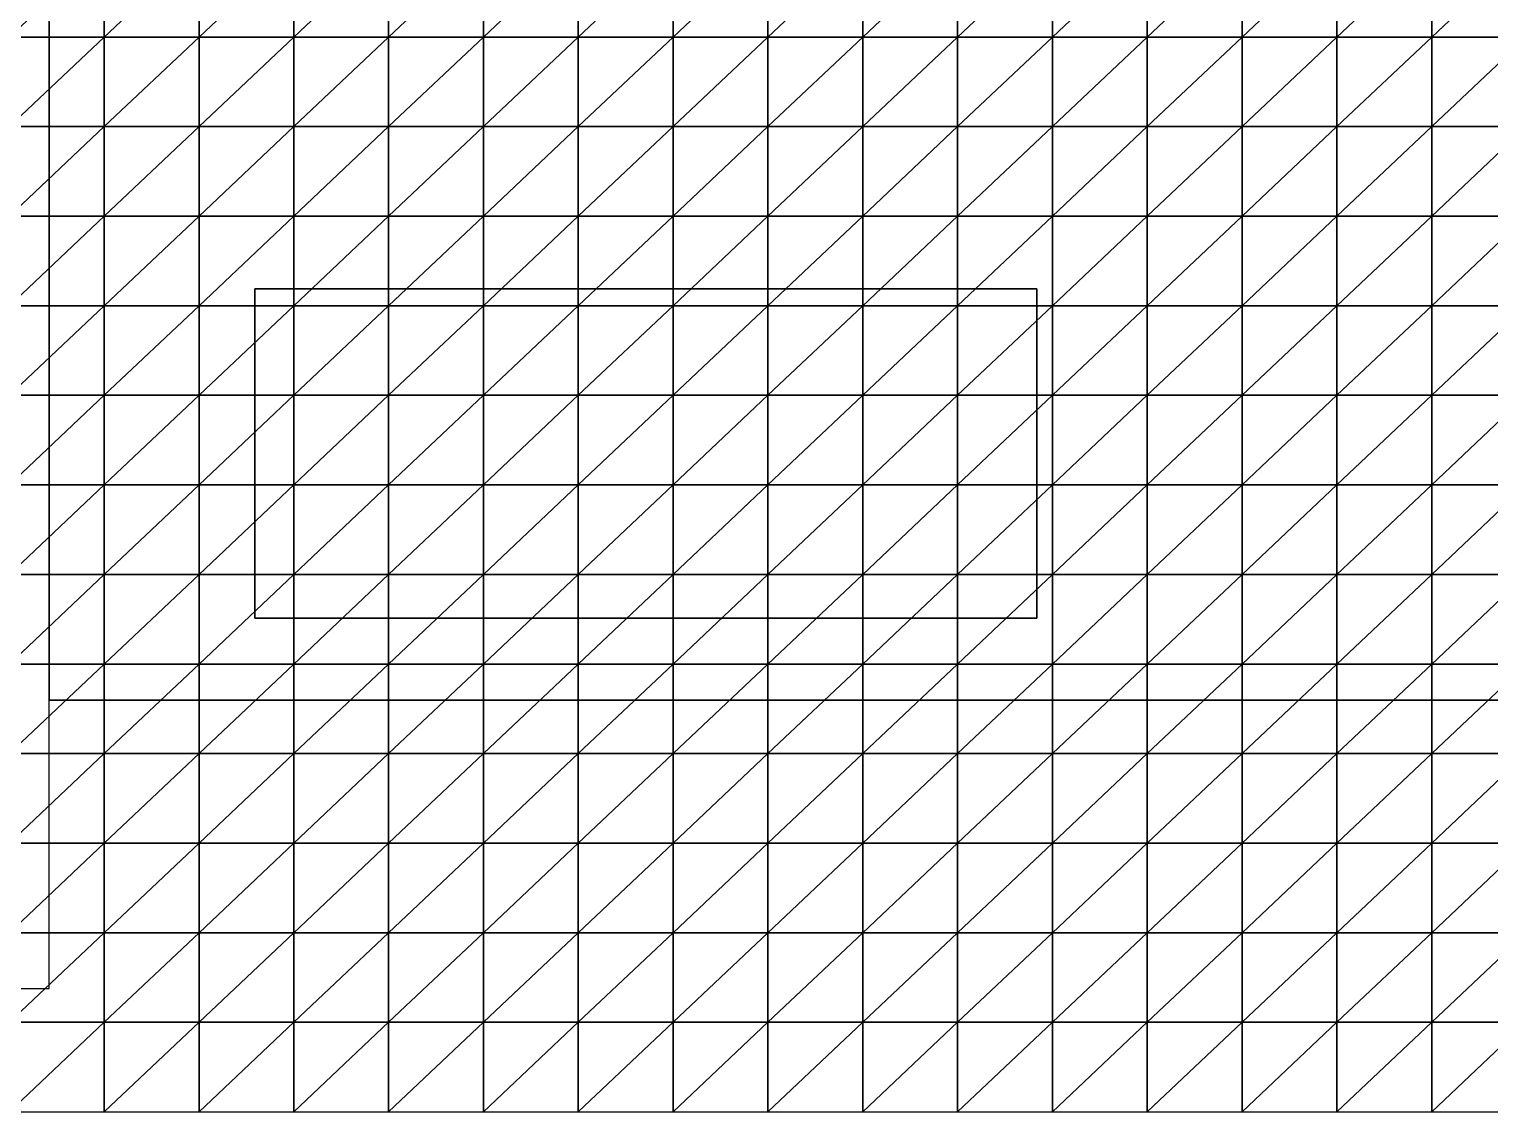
# Model space of a CAD drawing. Header units: metres. Extents: x -3 to 10.7, y -3.7 to 3.7.
# Drawn here: x -0.048 to 3.5, y -3.7 to -1.069 of the extents above; entities that cross this region are included whole.
import ezdxf

# ---------------------------------------------------------------- set-up
doc = ezdxf.new("R2010")
doc.units = ezdxf.units.M
for name, color, linetype in [('ACO_3D', 1, 'CONTINUOUS'), ('DECK', 32, 'CONTINUOUS'), ('MEMBRANA_3D', 3, 'CONTINUOUS'), ('MOBILIARIO', 9, 'CONTINUOUS'), ('VIDRO_3D', 4, 'CONTINUOUS')]:
    doc.layers.add(name, color=color, linetype=linetype)

msp = doc.modelspace()

# ---------------------------------------------------------------- linework, layer by layer
at = {"layer": 'ACO_3D'}
for points in [[(0, -2.7, 2.9), (9.5, -2.7, 2.9), (9.5, 2.7, 2.9), (0, 2.7, 2.9), (0, -2.7, 2.9)], [(0, -2.7, 0), (0, -2.7, 2.9)], [(3.2, -2.7, 0), (3.2, -2.7, 2.9)]]:
    msp.add_polyline3d(points, dxfattribs=at)
at = {"layer": 'DECK'}
msp.add_polyline3d([(-3, -3.4, 0), (0, -3.4, 0), (0, 3.4, 0), (-3, 3.4, 0), (-3, -3.4, 0)], dxfattribs=at)
at = {"layer": 'MEMBRANA_3D'}
for points in [[(-0.0964, -1.0882, 2.8684), (0.1339, -1.0882, 2.9149), (0.1339, -0.8706, 2.9151)], [(-0.0964, -1.0882, 2.8684), (0.1339, -0.8706, 2.9151), (-0.0964, -0.8706, 2.8678)], [(0.1339, -1.0882, 2.9149), (0.3643, -1.0882, 3.0069), (0.3643, -0.8706, 3.0084)], [(0.1339, -1.0882, 2.9149), (0.3643, -0.8706, 3.0084), (0.1339, -0.8706, 2.9151)], [(0.3643, -1.0882, 3.0069), (0.5946, -1.0882, 3.1758), (0.5946, -0.8706, 3.1793)], [(0.3643, -1.0882, 3.0069), (0.5946, -0.8706, 3.1793), (0.3643, -0.8706, 3.0084)], [(0.5946, -1.0882, 3.1758), (0.825, -1.0882, 3.1831), (0.825, -0.8706, 3.263)], [(0.5946, -1.0882, 3.1758), (0.825, -0.8706, 3.263), (0.5946, -0.8706, 3.1793)], [(0.825, -1.0882, 3.1831), (1.0554, -1.0882, 3.189), (1.0554, -0.8706, 3.2678)], [(0.825, -1.0882, 3.1831), (1.0554, -0.8706, 3.2678), (0.825, -0.8706, 3.263)], [(1.0554, -1.0882, 3.189), (1.2857, -1.0882, 3.2013), (1.2857, -0.8706, 3.2769)], [(1.0554, -1.0882, 3.189), (1.2857, -0.8706, 3.2769), (1.0554, -0.8706, 3.2678)], [(1.2857, -1.0882, 3.2013), (1.5161, -1.0882, 3.2241), (1.5161, -0.8706, 3.2936)], [(1.2857, -1.0882, 3.2013), (1.5161, -0.8706, 3.2936), (1.2857, -0.8706, 3.2769)], [(1.5161, -1.0882, 3.2241), (1.7464, -1.0882, 3.2608), (1.7464, -0.8706, 3.3215)], [(1.5161, -1.0882, 3.2241), (1.7464, -0.8706, 3.3215), (1.5161, -0.8706, 3.2936)], [(1.7464, -1.0882, 3.2608), (1.9768, -1.0882, 3.3127), (1.9768, -0.8706, 3.3635)], [(1.7464, -1.0882, 3.2608), (1.9768, -0.8706, 3.3635), (1.7464, -0.8706, 3.3215)], [(1.9768, -1.0882, 3.3127), (2.2071, -1.0882, 3.3798), (2.2071, -0.8706, 3.421)], [(1.9768, -1.0882, 3.3127), (2.2071, -0.8706, 3.421), (1.9768, -0.8706, 3.3635)], [(2.2071, -1.0882, 3.3798), (2.4375, -1.0882, 3.4607), (2.4375, -0.8706, 3.4938)], [(2.2071, -1.0882, 3.3798), (2.4375, -0.8706, 3.4938), (2.2071, -0.8706, 3.421)], [(2.4375, -1.0882, 3.4607), (2.6679, -1.0882, 3.554), (2.6679, -0.8706, 3.5808)], [(2.4375, -1.0882, 3.4607), (2.6679, -0.8706, 3.5808), (2.4375, -0.8706, 3.4938)], [(2.6679, -1.0882, 3.554), (2.8982, -1.0882, 3.6587), (2.8982, -0.8706, 3.6809)], [(2.6679, -1.0882, 3.554), (2.8982, -0.8706, 3.6809), (2.6679, -0.8706, 3.5808)], [(2.8982, -1.0882, 3.6587), (3.1286, -1.0882, 3.7737), (3.1286, -0.8706, 3.7928)], [(2.8982, -1.0882, 3.6587), (3.1286, -0.8706, 3.7928), (2.8982, -0.8706, 3.6809)], [(3.1286, -1.0882, 3.7737), (3.3589, -1.0882, 3.8558), (3.3589, -0.8706, 3.9154)], [(3.1286, -1.0882, 3.7737), (3.3589, -0.8706, 3.9154), (3.1286, -0.8706, 3.7928)], [(3.3589, -1.0882, 3.8558), (3.5893, -1.0882, 3.8673), (3.5893, -0.8706, 4.0479)], [(3.3589, -1.0882, 3.8558), (3.5893, -0.8706, 4.0479), (3.3589, -0.8706, 3.9154)], [(-0.0964, -1.3059, 2.8692), (0.1339, -1.3059, 2.9147), (0.1339, -1.0882, 2.9149)], [(-0.0964, -1.3059, 2.8692), (0.1339, -1.0882, 2.9149), (-0.0964, -1.0882, 2.8684)], [(0.1339, -1.3059, 2.9147), (0.3643, -1.3059, 3.0055), (0.3643, -1.0882, 3.0069)], [(0.1339, -1.3059, 2.9147), (0.3643, -1.0882, 3.0069), (0.1339, -1.0882, 2.9149)], [(0.3643, -1.3059, 3.0055), (0.5946, -1.3059, 3.1103), (0.5946, -1.0882, 3.1758)], [(0.3643, -1.3059, 3.0055), (0.5946, -1.0882, 3.1758), (0.3643, -1.0882, 3.0069)], [(0.5946, -1.3059, 3.1103), (0.825, -1.3059, 3.1136), (0.825, -1.0882, 3.1831)], [(0.5946, -1.3059, 3.1103), (0.825, -1.0882, 3.1831), (0.5946, -1.0882, 3.1758)], [(0.825, -1.3059, 3.1136), (1.0554, -1.3059, 3.1218), (1.0554, -1.0882, 3.189)], [(0.825, -1.3059, 3.1136), (1.0554, -1.0882, 3.189), (0.825, -1.0882, 3.1831)], [(1.0554, -1.3059, 3.1218), (1.2857, -1.3059, 3.1395), (1.2857, -1.0882, 3.2013)], [(1.0554, -1.3059, 3.1218), (1.2857, -1.0882, 3.2013), (1.0554, -1.0882, 3.189)], [(1.2857, -1.3059, 3.1395), (1.5161, -1.3059, 3.1706), (1.5161, -1.0882, 3.2241)], [(1.2857, -1.3059, 3.1395), (1.5161, -1.0882, 3.2241), (1.2857, -1.0882, 3.2013)], [(1.5161, -1.3059, 3.1706), (1.7464, -1.3059, 3.217), (1.7464, -1.0882, 3.2608)], [(1.5161, -1.3059, 3.1706), (1.7464, -1.0882, 3.2608), (1.5161, -1.0882, 3.2241)], [(1.7464, -1.3059, 3.217), (1.9768, -1.3059, 3.2783), (1.9768, -1.0882, 3.3127)], [(1.7464, -1.3059, 3.217), (1.9768, -1.0882, 3.3127), (1.7464, -1.0882, 3.2608)], [(1.9768, -1.3059, 3.2783), (2.2071, -1.3059, 3.3529), (2.2071, -1.0882, 3.3798)], [(1.9768, -1.3059, 3.2783), (2.2071, -1.0882, 3.3798), (1.9768, -1.0882, 3.3127)], [(2.2071, -1.3059, 3.3529), (2.4375, -1.3059, 3.4394), (2.4375, -1.0882, 3.4607)], [(2.2071, -1.3059, 3.3529), (2.4375, -1.0882, 3.4607), (2.2071, -1.0882, 3.3798)], [(2.4375, -1.3059, 3.4394), (2.6679, -1.3059, 3.5366), (2.6679, -1.0882, 3.554)], [(2.4375, -1.3059, 3.4394), (2.6679, -1.0882, 3.554), (2.4375, -1.0882, 3.4607)], [(2.6679, -1.3059, 3.5366), (2.8982, -1.3059, 3.6146), (2.8982, -1.0882, 3.6587)], [(2.6679, -1.3059, 3.5366), (2.8982, -1.0882, 3.6587), (2.6679, -1.0882, 3.554)], [(2.8982, -1.3059, 3.6146), (3.1286, -1.3059, 3.6219), (3.1286, -1.0882, 3.7737)], [(2.8982, -1.3059, 3.6146), (3.1286, -1.0882, 3.7737), (2.8982, -1.0882, 3.6587)], [(3.1286, -1.3059, 3.6219), (3.3589, -1.3059, 3.6301), (3.3589, -1.0882, 3.8558)], [(3.1286, -1.3059, 3.6219), (3.3589, -1.0882, 3.8558), (3.1286, -1.0882, 3.7737)], [(3.3589, -1.3059, 3.6301), (3.5893, -1.3059, 3.6394), (3.5893, -1.0882, 3.8673)], [(3.3589, -1.3059, 3.6301), (3.5893, -1.0882, 3.8673), (3.3589, -1.0882, 3.8558)], [(-0.0964, -1.5235, 2.87), (0.1339, -1.5235, 2.9145), (0.1339, -1.3059, 2.9147)], [(-0.0964, -1.5235, 2.87), (0.1339, -1.3059, 2.9147), (-0.0964, -1.3059, 2.8692)], [(0.1339, -1.5235, 2.9145), (0.3643, -1.5235, 3.0044), (0.3643, -1.3059, 3.0055)], [(0.1339, -1.5235, 2.9145), (0.3643, -1.3059, 3.0055), (0.1339, -1.3059, 2.9147)], [(0.3643, -1.5235, 3.0044), (0.5946, -1.5235, 3.0505), (0.5946, -1.3059, 3.1103)], [(0.3643, -1.5235, 3.0044), (0.5946, -1.3059, 3.1103), (0.3643, -1.3059, 3.0055)], [(0.5946, -1.5235, 3.0505), (0.825, -1.5235, 3.0552), (0.825, -1.3059, 3.1136)], [(0.5946, -1.5235, 3.0505), (0.825, -1.3059, 3.1136), (0.5946, -1.3059, 3.1103)], [(0.825, -1.5235, 3.0552), (1.0554, -1.5235, 3.0678), (1.0554, -1.3059, 3.1218)], [(0.825, -1.5235, 3.0552), (1.0554, -1.3059, 3.1218), (0.825, -1.3059, 3.1136)], [(1.0554, -1.5235, 3.0678), (1.2857, -1.5235, 3.0934), (1.2857, -1.3059, 3.1395)], [(1.0554, -1.5235, 3.0678), (1.2857, -1.3059, 3.1395), (1.0554, -1.3059, 3.1218)], [(1.2857, -1.5235, 3.0934), (1.5161, -1.5235, 3.1342), (1.5161, -1.3059, 3.1706)], [(1.2857, -1.5235, 3.0934), (1.5161, -1.3059, 3.1706), (1.2857, -1.3059, 3.1395)], [(1.5161, -1.5235, 3.1342), (1.7464, -1.5235, 3.1895), (1.7464, -1.3059, 3.217)], [(1.5161, -1.5235, 3.1342), (1.7464, -1.3059, 3.217), (1.5161, -1.3059, 3.1706)], [(1.7464, -1.5235, 3.1895), (1.9768, -1.5235, 3.2576), (1.9768, -1.3059, 3.2783)], [(1.7464, -1.5235, 3.1895), (1.9768, -1.3059, 3.2783), (1.7464, -1.3059, 3.217)], [(1.9768, -1.5235, 3.2576), (2.2071, -1.5235, 3.3369), (2.2071, -1.3059, 3.3529)], [(1.9768, -1.5235, 3.2576), (2.2071, -1.3059, 3.3529), (1.9768, -1.3059, 3.2783)], [(2.2071, -1.5235, 3.3369), (2.4375, -1.5235, 3.4085), (2.4375, -1.3059, 3.4394)], [(2.2071, -1.5235, 3.3369), (2.4375, -1.3059, 3.4394), (2.2071, -1.3059, 3.3529)], [(2.4375, -1.5235, 3.4085), (2.6679, -1.5235, 3.4131), (2.6679, -1.3059, 3.5366)], [(2.4375, -1.5235, 3.4085), (2.6679, -1.3059, 3.5366), (2.4375, -1.3059, 3.4394)], [(2.6679, -1.5235, 3.4131), (2.8982, -1.5235, 3.4181), (2.8982, -1.3059, 3.6146)], [(2.6679, -1.5235, 3.4131), (2.8982, -1.3059, 3.6146), (2.6679, -1.3059, 3.5366)], [(2.8982, -1.5235, 3.4181), (3.1286, -1.5235, 3.4237), (3.1286, -1.3059, 3.6219)], [(2.8982, -1.5235, 3.4181), (3.1286, -1.3059, 3.6219), (2.8982, -1.3059, 3.6146)], [(3.1286, -1.5235, 3.4237), (3.3589, -1.5235, 3.4299), (3.3589, -1.3059, 3.6301)], [(3.1286, -1.5235, 3.4237), (3.3589, -1.3059, 3.6301), (3.1286, -1.3059, 3.6219)], [(3.3589, -1.5235, 3.4299), (3.5893, -1.5235, 3.4368), (3.5893, -1.3059, 3.6394)], [(3.3589, -1.5235, 3.4299), (3.5893, -1.3059, 3.6394), (3.3589, -1.3059, 3.6301)], [(-0.0964, -1.7412, 2.871), (0.1339, -1.7412, 2.9143), (0.1339, -1.5235, 2.9145)], [(-0.0964, -1.7412, 2.871), (0.1339, -1.5235, 2.9145), (-0.0964, -1.5235, 2.87)], [(0.1339, -1.7412, 2.9143), (0.3643, -1.7412, 2.9992), (0.3643, -1.5235, 3.0044)], [(0.1339, -1.7412, 2.9143), (0.3643, -1.5235, 3.0044), (0.1339, -1.5235, 2.9145)], [(0.3643, -1.7412, 2.9992), (0.5946, -1.7412, 3.0013), (0.5946, -1.5235, 3.0505)], [(0.3643, -1.7412, 2.9992), (0.5946, -1.5235, 3.0505), (0.3643, -1.5235, 3.0044)], [(0.5946, -1.7412, 3.0013), (0.825, -1.7412, 3.0092), (0.825, -1.5235, 3.0552)], [(0.5946, -1.7412, 3.0013), (0.825, -1.5235, 3.0552), (0.5946, -1.5235, 3.0505)], [(0.825, -1.7412, 3.0092), (1.0554, -1.7412, 3.0291), (1.0554, -1.5235, 3.0678)], [(0.825, -1.7412, 3.0092), (1.0554, -1.5235, 3.0678), (0.825, -1.5235, 3.0552)], [(1.0554, -1.7412, 3.0291), (1.2857, -1.7412, 3.0643), (1.2857, -1.5235, 3.0934)], [(1.0554, -1.7412, 3.0291), (1.2857, -1.5235, 3.0934), (1.0554, -1.5235, 3.0678)], [(1.2857, -1.7412, 3.0643), (1.5161, -1.7412, 3.1135), (1.5161, -1.5235, 3.1342)], [(1.2857, -1.7412, 3.0643), (1.5161, -1.5235, 3.1342), (1.2857, -1.5235, 3.0934)], [(1.5161, -1.7412, 3.1135), (1.7464, -1.7412, 3.1747), (1.7464, -1.5235, 3.1895)], [(1.5161, -1.7412, 3.1135), (1.7464, -1.5235, 3.1895), (1.5161, -1.5235, 3.1342)], [(1.7464, -1.7412, 3.1747), (1.9768, -1.7412, 3.2376), (1.9768, -1.5235, 3.2576)], [(1.7464, -1.7412, 3.1747), (1.9768, -1.5235, 3.2576), (1.7464, -1.5235, 3.1895)], [(1.9768, -1.7412, 3.2376), (2.2071, -1.7412, 3.2403), (2.2071, -1.5235, 3.3369)], [(1.9768, -1.7412, 3.2376), (2.2071, -1.5235, 3.3369), (1.9768, -1.5235, 3.2576)], [(2.2071, -1.7412, 3.2403), (2.4375, -1.7412, 3.2432), (2.4375, -1.5235, 3.4085)], [(2.2071, -1.7412, 3.2403), (2.4375, -1.5235, 3.4085), (2.2071, -1.5235, 3.3369)], [(2.4375, -1.7412, 3.2432), (2.6679, -1.7412, 3.2464), (2.6679, -1.5235, 3.4131)], [(2.4375, -1.7412, 3.2432), (2.6679, -1.5235, 3.4131), (2.4375, -1.5235, 3.4085)], [(2.6679, -1.7412, 3.2464), (2.8982, -1.7412, 3.25), (2.8982, -1.5235, 3.4181)], [(2.6679, -1.7412, 3.2464), (2.8982, -1.5235, 3.4181), (2.6679, -1.5235, 3.4131)], [(2.8982, -1.7412, 3.25), (3.1286, -1.7412, 3.2539), (3.1286, -1.5235, 3.4237)], [(2.8982, -1.7412, 3.25), (3.1286, -1.5235, 3.4237), (2.8982, -1.5235, 3.4181)], [(3.1286, -1.7412, 3.2539), (3.3589, -1.7412, 3.2582), (3.3589, -1.5235, 3.4299)], [(3.1286, -1.7412, 3.2539), (3.3589, -1.5235, 3.4299), (3.1286, -1.5235, 3.4237)], [(3.3589, -1.7412, 3.2582), (3.5893, -1.7412, 3.2629), (3.5893, -1.5235, 3.4368)], [(3.3589, -1.7412, 3.2582), (3.5893, -1.5235, 3.4368), (3.3589, -1.5235, 3.4299)], [(-0.0964, -1.9588, 2.8722), (0.1339, -1.9588, 2.9142), (0.1339, -1.7412, 2.9143)], [(-0.0964, -1.9588, 2.8722), (0.1339, -1.7412, 2.9143), (-0.0964, -1.7412, 2.871)], [(0.1339, -1.9588, 2.9142), (0.3643, -1.9588, 2.9596), (0.3643, -1.7412, 2.9992)], [(0.1339, -1.9588, 2.9142), (0.3643, -1.7412, 2.9992), (0.1339, -1.7412, 2.9143)], [(0.3643, -1.9588, 2.9596), (0.5946, -1.9588, 2.9635), (0.5946, -1.7412, 3.0013)], [(0.3643, -1.9588, 2.9596), (0.5946, -1.7412, 3.0013), (0.3643, -1.7412, 2.9992)], [(0.5946, -1.9588, 2.9635), (0.825, -1.9588, 2.9779), (0.825, -1.7412, 3.0092)], [(0.5946, -1.9588, 2.9635), (0.825, -1.7412, 3.0092), (0.5946, -1.7412, 3.0013)], [(0.825, -1.9588, 2.9779), (1.0554, -1.9588, 3.0073), (1.0554, -1.7412, 3.0291)], [(0.825, -1.9588, 2.9779), (1.0554, -1.7412, 3.0291), (0.825, -1.7412, 3.0092)], [(1.0554, -1.9588, 3.0073), (1.2857, -1.9588, 3.0501), (1.2857, -1.7412, 3.0643)], [(1.0554, -1.9588, 3.0073), (1.2857, -1.7412, 3.0643), (1.0554, -1.7412, 3.0291)], [(1.2857, -1.9588, 3.0501), (1.5161, -1.9588, 3.1016), (1.5161, -1.7412, 3.1135)], [(1.2857, -1.9588, 3.0501), (1.5161, -1.7412, 3.1135), (1.2857, -1.7412, 3.0643)], [(1.5161, -1.9588, 3.1016), (1.7464, -1.9588, 3.1031), (1.7464, -1.7412, 3.1747)], [(1.5161, -1.9588, 3.1016), (1.7464, -1.7412, 3.1747), (1.5161, -1.7412, 3.1135)], [(1.7464, -1.9588, 3.1031), (1.9768, -1.9588, 3.1046), (1.9768, -1.7412, 3.2376)], [(1.7464, -1.9588, 3.1031), (1.9768, -1.7412, 3.2376), (1.7464, -1.7412, 3.1747)], [(1.9768, -1.9588, 3.1046), (2.2071, -1.9588, 3.1063), (2.2071, -1.7412, 3.2403)], [(1.9768, -1.9588, 3.1046), (2.2071, -1.7412, 3.2403), (1.9768, -1.7412, 3.2376)], [(2.2071, -1.9588, 3.1063), (2.4375, -1.9588, 3.1082), (2.4375, -1.7412, 3.2432)], [(2.2071, -1.9588, 3.1063), (2.4375, -1.7412, 3.2432), (2.2071, -1.7412, 3.2403)], [(2.4375, -1.9588, 3.1082), (2.6679, -1.9588, 3.1102), (2.6679, -1.7412, 3.2464)], [(2.4375, -1.9588, 3.1082), (2.6679, -1.7412, 3.2464), (2.4375, -1.7412, 3.2432)], [(2.6679, -1.9588, 3.1102), (2.8982, -1.9588, 3.1124), (2.8982, -1.7412, 3.25)], [(2.6679, -1.9588, 3.1102), (2.8982, -1.7412, 3.25), (2.6679, -1.7412, 3.2464)], [(2.8982, -1.9588, 3.1124), (3.1286, -1.9588, 3.1148), (3.1286, -1.7412, 3.2539)], [(2.8982, -1.9588, 3.1124), (3.1286, -1.7412, 3.2539), (2.8982, -1.7412, 3.25)], [(3.1286, -1.9588, 3.1148), (3.3589, -1.9588, 3.1174), (3.3589, -1.7412, 3.2582)], [(3.1286, -1.9588, 3.1148), (3.3589, -1.7412, 3.2582), (3.1286, -1.7412, 3.2539)], [(3.3589, -1.9588, 3.1174), (3.5893, -1.9588, 3.1203), (3.5893, -1.7412, 3.2629)], [(3.3589, -1.9588, 3.1174), (3.5893, -1.7412, 3.2629), (3.3589, -1.7412, 3.2582)], [(-0.0964, -2.1765, 2.8735), (0.1339, -2.1765, 2.9141), (0.1339, -1.9588, 2.9142)], [(-0.0964, -2.1765, 2.8735), (0.1339, -1.9588, 2.9142), (-0.0964, -1.9588, 2.8722)], [(0.1339, -2.1765, 2.9141), (0.3643, -2.1765, 2.9306), (0.3643, -1.9588, 2.9596)], [(0.1339, -2.1765, 2.9141), (0.3643, -1.9588, 2.9596), (0.1339, -1.9588, 2.9142)], [(0.3643, -2.1765, 2.9306), (0.5946, -2.1765, 2.9396), (0.5946, -1.9588, 2.9635)], [(0.3643, -2.1765, 2.9306), (0.5946, -1.9588, 2.9635), (0.3643, -1.9588, 2.9596)], [(0.5946, -2.1765, 2.9396), (0.825, -2.1765, 2.9631), (0.825, -1.9588, 2.9779)], [(0.5946, -2.1765, 2.9396), (0.825, -1.9588, 2.9779), (0.5946, -1.9588, 2.9635)], [(0.825, -2.1765, 2.9631), (1.0554, -2.1765, 2.999), (1.0554, -1.9588, 3.0073)], [(0.825, -2.1765, 2.9631), (1.0554, -1.9588, 3.0073), (0.825, -1.9588, 2.9779)], [(1.0554, -2.1765, 2.999), (1.2857, -2.1765, 3.0012), (1.2857, -1.9588, 3.0501)], [(1.0554, -2.1765, 2.999), (1.2857, -1.9588, 3.0501), (1.0554, -1.9588, 3.0073)], [(1.2857, -2.1765, 3.0012), (1.5161, -2.1765, 3.0019), (1.5161, -1.9588, 3.1016)], [(1.2857, -2.1765, 3.0012), (1.5161, -1.9588, 3.1016), (1.2857, -1.9588, 3.0501)], [(1.5161, -2.1765, 3.0019), (1.7464, -2.1765, 3.0027), (1.7464, -1.9588, 3.1031)], [(1.5161, -2.1765, 3.0019), (1.7464, -1.9588, 3.1031), (1.5161, -1.9588, 3.1016)], [(1.7464, -2.1765, 3.0027), (1.9768, -2.1765, 3.0035), (1.9768, -1.9588, 3.1046)], [(1.7464, -2.1765, 3.0027), (1.9768, -1.9588, 3.1046), (1.7464, -1.9588, 3.1031)], [(1.9768, -2.1765, 3.0035), (2.2071, -2.1765, 3.0044), (2.2071, -1.9588, 3.1063)], [(1.9768, -2.1765, 3.0035), (2.2071, -1.9588, 3.1063), (1.9768, -1.9588, 3.1046)], [(2.2071, -2.1765, 3.0044), (2.4375, -2.1765, 3.0053), (2.4375, -1.9588, 3.1082)], [(2.2071, -2.1765, 3.0044), (2.4375, -1.9588, 3.1082), (2.2071, -1.9588, 3.1063)], [(2.4375, -2.1765, 3.0053), (2.6679, -2.1765, 3.0064), (2.6679, -1.9588, 3.1102)], [(2.4375, -2.1765, 3.0053), (2.6679, -1.9588, 3.1102), (2.4375, -1.9588, 3.1082)], [(2.6679, -2.1765, 3.0064), (2.8982, -2.1765, 3.0075), (2.8982, -1.9588, 3.1124)], [(2.6679, -2.1765, 3.0064), (2.8982, -1.9588, 3.1124), (2.6679, -1.9588, 3.1102)], [(2.8982, -2.1765, 3.0075), (3.1286, -2.1765, 3.0087), (3.1286, -1.9588, 3.1148)], [(2.8982, -2.1765, 3.0075), (3.1286, -1.9588, 3.1148), (2.8982, -1.9588, 3.1124)], [(3.1286, -2.1765, 3.0087), (3.3589, -2.1765, 3.01), (3.3589, -1.9588, 3.1174)], [(3.1286, -2.1765, 3.0087), (3.3589, -1.9588, 3.1174), (3.1286, -1.9588, 3.1148)], [(3.3589, -2.1765, 3.01), (3.5893, -2.1765, 3.0115), (3.5893, -1.9588, 3.1203)], [(3.3589, -2.1765, 3.01), (3.5893, -1.9588, 3.1203), (3.3589, -1.9588, 3.1174)], [(-0.0964, -2.3941, 2.8749), (0.1339, -2.3941, 2.9101), (0.1339, -2.1765, 2.9141)], [(-0.0964, -2.3941, 2.8749), (0.1339, -2.1765, 2.9141), (-0.0964, -2.1765, 2.8735)], [(0.1339, -2.3941, 2.9101), (0.3643, -2.3941, 2.9142), (0.3643, -2.1765, 2.9306)], [(0.1339, -2.3941, 2.9101), (0.3643, -2.1765, 2.9306), (0.1339, -2.1765, 2.9141)], [(0.3643, -2.3941, 2.9142), (0.5946, -2.3941, 2.9315), (0.5946, -2.1765, 2.9396)], [(0.3643, -2.3941, 2.9142), (0.5946, -2.1765, 2.9396), (0.3643, -2.1765, 2.9306)], [(0.5946, -2.3941, 2.9315), (0.825, -2.3941, 2.9345), (0.825, -2.1765, 2.9631)], [(0.5946, -2.3941, 2.9315), (0.825, -2.1765, 2.9631), (0.5946, -2.1765, 2.9396)], [(0.825, -2.3941, 2.9345), (1.0554, -2.3941, 2.9347), (1.0554, -2.1765, 2.999)], [(0.825, -2.3941, 2.9345), (1.0554, -2.1765, 2.999), (0.825, -2.1765, 2.9631)], [(1.0554, -2.3941, 2.9347), (1.2857, -2.3941, 2.935), (1.2857, -2.1765, 3.0012)], [(1.0554, -2.3941, 2.9347), (1.2857, -2.1765, 3.0012), (1.0554, -2.1765, 2.999)], [(1.2857, -2.3941, 2.935), (1.5161, -2.3941, 2.9352), (1.5161, -2.1765, 3.0019)], [(1.2857, -2.3941, 2.935), (1.5161, -2.1765, 3.0019), (1.2857, -2.1765, 3.0012)], [(1.5161, -2.3941, 2.9352), (1.7464, -2.3941, 2.9355), (1.7464, -2.1765, 3.0027)], [(1.5161, -2.3941, 2.9352), (1.7464, -2.1765, 3.0027), (1.5161, -2.1765, 3.0019)], [(1.7464, -2.3941, 2.9355), (1.9768, -2.3941, 2.9358), (1.9768, -2.1765, 3.0035)], [(1.7464, -2.3941, 2.9355), (1.9768, -2.1765, 3.0035), (1.7464, -2.1765, 3.0027)], [(1.9768, -2.3941, 2.9358), (2.2071, -2.3941, 2.9361), (2.2071, -2.1765, 3.0044)], [(1.9768, -2.3941, 2.9358), (2.2071, -2.1765, 3.0044), (1.9768, -2.1765, 3.0035)], [(2.2071, -2.3941, 2.9361), (2.4375, -2.3941, 2.9364), (2.4375, -2.1765, 3.0053)], [(2.2071, -2.3941, 2.9361), (2.4375, -2.1765, 3.0053), (2.2071, -2.1765, 3.0044)], [(2.4375, -2.3941, 2.9364), (2.6679, -2.3941, 2.9368), (2.6679, -2.1765, 3.0064)], [(2.4375, -2.3941, 2.9364), (2.6679, -2.1765, 3.0064), (2.4375, -2.1765, 3.0053)], [(2.6679, -2.3941, 2.9368), (2.8982, -2.3941, 2.9372), (2.8982, -2.1765, 3.0075)], [(2.6679, -2.3941, 2.9368), (2.8982, -2.1765, 3.0075), (2.6679, -2.1765, 3.0064)], [(2.8982, -2.3941, 2.9372), (3.1286, -2.3941, 2.9376), (3.1286, -2.1765, 3.0087)], [(2.8982, -2.3941, 2.9372), (3.1286, -2.1765, 3.0087), (2.8982, -2.1765, 3.0075)], [(3.1286, -2.3941, 2.9376), (3.3589, -2.3941, 2.9381), (3.3589, -2.1765, 3.01)], [(3.1286, -2.3941, 2.9376), (3.3589, -2.1765, 3.01), (3.1286, -2.1765, 3.0087)], [(3.3589, -2.3941, 2.9381), (3.5893, -2.3941, 2.9385), (3.5893, -2.1765, 3.0115)], [(3.3589, -2.3941, 2.9381), (3.5893, -2.1765, 3.0115), (3.3589, -2.1765, 3.01)], [(-0.0964, -2.6118, 2.8764), (0.1339, -2.6118, 2.9017), (0.1339, -2.3941, 2.9101)], [(-0.0964, -2.6118, 2.8764), (0.1339, -2.3941, 2.9101), (-0.0964, -2.3941, 2.8749)], [(0.1339, -2.6118, 2.9017), (0.3643, -2.6118, 2.9029), (0.3643, -2.3941, 2.9142)], [(0.1339, -2.6118, 2.9017), (0.3643, -2.3941, 2.9142), (0.1339, -2.3941, 2.9101)], [(0.3643, -2.6118, 2.9029), (0.5946, -2.6118, 2.9029), (0.5946, -2.3941, 2.9315)], [(0.3643, -2.6118, 2.9029), (0.5946, -2.3941, 2.9315), (0.3643, -2.3941, 2.9142)], [(0.5946, -2.6118, 2.9029), (0.825, -2.6118, 2.9029), (0.825, -2.3941, 2.9345)], [(0.5946, -2.6118, 2.9029), (0.825, -2.3941, 2.9345), (0.5946, -2.3941, 2.9315)], [(0.825, -2.6118, 2.9029), (1.0554, -2.6118, 2.9029), (1.0554, -2.3941, 2.9347)], [(0.825, -2.6118, 2.9029), (1.0554, -2.3941, 2.9347), (0.825, -2.3941, 2.9345)], [(1.0554, -2.6118, 2.9029), (1.2857, -2.6118, 2.9029), (1.2857, -2.3941, 2.935)], [(1.0554, -2.6118, 2.9029), (1.2857, -2.3941, 2.935), (1.0554, -2.3941, 2.9347)], [(1.2857, -2.6118, 2.9029), (1.5161, -2.6118, 2.903), (1.5161, -2.3941, 2.9352)], [(1.2857, -2.6118, 2.9029), (1.5161, -2.3941, 2.9352), (1.2857, -2.3941, 2.935)], [(1.5161, -2.6118, 2.903), (1.7464, -2.6118, 2.903), (1.7464, -2.3941, 2.9355)], [(1.5161, -2.6118, 2.903), (1.7464, -2.3941, 2.9355), (1.5161, -2.3941, 2.9352)], [(1.7464, -2.6118, 2.903), (1.9768, -2.6118, 2.903), (1.9768, -2.3941, 2.9358)], [(1.7464, -2.6118, 2.903), (1.9768, -2.3941, 2.9358), (1.7464, -2.3941, 2.9355)], [(1.9768, -2.6118, 2.903), (2.2071, -2.6118, 2.903), (2.2071, -2.3941, 2.9361)], [(1.9768, -2.6118, 2.903), (2.2071, -2.3941, 2.9361), (1.9768, -2.3941, 2.9358)], [(2.2071, -2.6118, 2.903), (2.4375, -2.6118, 2.9031), (2.4375, -2.3941, 2.9364)], [(2.2071, -2.6118, 2.903), (2.4375, -2.3941, 2.9364), (2.2071, -2.3941, 2.9361)], [(2.4375, -2.6118, 2.9031), (2.6679, -2.6118, 2.9031), (2.6679, -2.3941, 2.9368)], [(2.4375, -2.6118, 2.9031), (2.6679, -2.3941, 2.9368), (2.4375, -2.3941, 2.9364)], [(2.6679, -2.6118, 2.9031), (2.8982, -2.6118, 2.9031), (2.8982, -2.3941, 2.9372)], [(2.6679, -2.6118, 2.9031), (2.8982, -2.3941, 2.9372), (2.6679, -2.3941, 2.9368)], [(2.8982, -2.6118, 2.9031), (3.1286, -2.6118, 2.9032), (3.1286, -2.3941, 2.9376)], [(2.8982, -2.6118, 2.9031), (3.1286, -2.3941, 2.9376), (2.8982, -2.3941, 2.9372)], [(3.1286, -2.6118, 2.9032), (3.3589, -2.6118, 2.9032), (3.3589, -2.3941, 2.9381)], [(3.1286, -2.6118, 2.9032), (3.3589, -2.3941, 2.9381), (3.1286, -2.3941, 2.9376)], [(3.3589, -2.6118, 2.9032), (3.5893, -2.6118, 2.9032), (3.5893, -2.3941, 2.9385)], [(3.3589, -2.6118, 2.9032), (3.5893, -2.3941, 2.9385), (3.3589, -2.3941, 2.9381)], [(-0.0964, -2.8294, 2.8164), (0.1339, -2.8294, 2.8147), (0.1339, -2.6118, 2.9017)], [(-0.0964, -2.8294, 2.8164), (0.1339, -2.6118, 2.9017), (-0.0964, -2.6118, 2.8764)], [(0.1339, -2.8294, 2.8147), (0.3643, -2.8294, 2.8136), (0.3643, -2.6118, 2.9029)], [(0.1339, -2.8294, 2.8147), (0.3643, -2.6118, 2.9029), (0.1339, -2.6118, 2.9017)], [(0.3643, -2.8294, 2.8136), (0.5946, -2.8294, 2.8129), (0.5946, -2.6118, 2.9029)], [(0.3643, -2.8294, 2.8136), (0.5946, -2.6118, 2.9029), (0.3643, -2.6118, 2.9029)], [(0.5946, -2.8294, 2.8129), (0.825, -2.8294, 2.8127), (0.825, -2.6118, 2.9029)], [(0.5946, -2.8294, 2.8129), (0.825, -2.6118, 2.9029), (0.5946, -2.6118, 2.9029)], [(0.825, -2.8294, 2.8127), (1.0554, -2.8294, 2.813), (1.0554, -2.6118, 2.9029)], [(0.825, -2.8294, 2.8127), (1.0554, -2.6118, 2.9029), (0.825, -2.6118, 2.9029)], [(1.0554, -2.8294, 2.813), (1.2857, -2.8294, 2.8138), (1.2857, -2.6118, 2.9029)], [(1.0554, -2.8294, 2.813), (1.2857, -2.6118, 2.9029), (1.0554, -2.6118, 2.9029)], [(1.2857, -2.8294, 2.8138), (1.5161, -2.8294, 2.8151), (1.5161, -2.6118, 2.903)], [(1.2857, -2.8294, 2.8138), (1.5161, -2.6118, 2.903), (1.2857, -2.6118, 2.9029)], [(1.5161, -2.8294, 2.8151), (1.7464, -2.8294, 2.8168), (1.7464, -2.6118, 2.903)], [(1.5161, -2.8294, 2.8151), (1.7464, -2.6118, 2.903), (1.5161, -2.6118, 2.903)], [(1.7464, -2.8294, 2.8168), (1.9768, -2.8294, 2.8191), (1.9768, -2.6118, 2.903)], [(1.7464, -2.8294, 2.8168), (1.9768, -2.6118, 2.903), (1.7464, -2.6118, 2.903)], [(1.9768, -2.8294, 2.8191), (2.2071, -2.8294, 2.8219), (2.2071, -2.6118, 2.903)], [(1.9768, -2.8294, 2.8191), (2.2071, -2.6118, 2.903), (1.9768, -2.6118, 2.903)], [(2.2071, -2.8294, 2.8219), (2.4375, -2.8294, 2.8251), (2.4375, -2.6118, 2.9031)], [(2.2071, -2.8294, 2.8219), (2.4375, -2.6118, 2.9031), (2.2071, -2.6118, 2.903)], [(2.4375, -2.8294, 2.8251), (2.6679, -2.8294, 2.8289), (2.6679, -2.6118, 2.9031)], [(2.4375, -2.8294, 2.8251), (2.6679, -2.6118, 2.9031), (2.4375, -2.6118, 2.9031)], [(2.6679, -2.8294, 2.8289), (2.8982, -2.8294, 2.8332), (2.8982, -2.6118, 2.9031)], [(2.6679, -2.8294, 2.8289), (2.8982, -2.6118, 2.9031), (2.6679, -2.6118, 2.9031)], [(2.8982, -2.8294, 2.8332), (3.1286, -2.8294, 2.8379), (3.1286, -2.6118, 2.9032)], [(2.8982, -2.8294, 2.8332), (3.1286, -2.6118, 2.9032), (2.8982, -2.6118, 2.9031)], [(3.1286, -2.8294, 2.8379), (3.3589, -2.8294, 2.8431), (3.3589, -2.6118, 2.9032)], [(3.1286, -2.8294, 2.8379), (3.3589, -2.6118, 2.9032), (3.1286, -2.6118, 2.9032)], [(3.3589, -2.8294, 2.8431), (3.5893, -2.8294, 2.8489), (3.5893, -2.6118, 2.9032)], [(3.3589, -2.8294, 2.8431), (3.5893, -2.6118, 2.9032), (3.3589, -2.6118, 2.9032)], [(-0.0964, -3.0471, 2.6969), (0.1339, -3.0471, 2.6928), (0.1339, -2.8294, 2.8147)], [(-0.0964, -3.0471, 2.6969), (0.1339, -2.8294, 2.8147), (-0.0964, -2.8294, 2.8164)], [(0.1339, -3.0471, 2.6928), (0.3643, -3.0471, 2.69), (0.3643, -2.8294, 2.8136)], [(0.1339, -3.0471, 2.6928), (0.3643, -2.8294, 2.8136), (0.1339, -2.8294, 2.8147)], [(0.3643, -3.0471, 2.69), (0.5946, -3.0471, 2.6883), (0.5946, -2.8294, 2.8129)], [(0.3643, -3.0471, 2.69), (0.5946, -2.8294, 2.8129), (0.3643, -2.8294, 2.8136)], [(0.5946, -3.0471, 2.6883), (0.825, -3.0471, 2.6878), (0.825, -2.8294, 2.8127)], [(0.5946, -3.0471, 2.6883), (0.825, -2.8294, 2.8127), (0.5946, -2.8294, 2.8129)], [(0.825, -3.0471, 2.6878), (1.0554, -3.0471, 2.6885), (1.0554, -2.8294, 2.813)], [(0.825, -3.0471, 2.6878), (1.0554, -2.8294, 2.813), (0.825, -2.8294, 2.8127)], [(1.0554, -3.0471, 2.6885), (1.2857, -3.0471, 2.6905), (1.2857, -2.8294, 2.8138)], [(1.0554, -3.0471, 2.6885), (1.2857, -2.8294, 2.8138), (1.0554, -2.8294, 2.813)], [(1.2857, -3.0471, 2.6905), (1.5161, -3.0471, 2.6936), (1.5161, -2.8294, 2.8151)], [(1.2857, -3.0471, 2.6905), (1.5161, -2.8294, 2.8151), (1.2857, -2.8294, 2.8138)], [(1.5161, -3.0471, 2.6936), (1.7464, -3.0471, 2.6979), (1.7464, -2.8294, 2.8168)], [(1.5161, -3.0471, 2.6936), (1.7464, -2.8294, 2.8168), (1.5161, -2.8294, 2.8151)], [(1.7464, -3.0471, 2.6979), (1.9768, -3.0471, 2.7035), (1.9768, -2.8294, 2.8191)], [(1.7464, -3.0471, 2.6979), (1.9768, -2.8294, 2.8191), (1.7464, -2.8294, 2.8168)], [(1.9768, -3.0471, 2.7035), (2.2071, -3.0471, 2.7102), (2.2071, -2.8294, 2.8219)], [(1.9768, -3.0471, 2.7035), (2.2071, -2.8294, 2.8219), (1.9768, -2.8294, 2.8191)], [(2.2071, -3.0471, 2.7102), (2.4375, -3.0471, 2.7181), (2.4375, -2.8294, 2.8251)], [(2.2071, -3.0471, 2.7102), (2.4375, -2.8294, 2.8251), (2.2071, -2.8294, 2.8219)], [(2.4375, -3.0471, 2.7181), (2.6679, -3.0471, 2.7272), (2.6679, -2.8294, 2.8289)], [(2.4375, -3.0471, 2.7181), (2.6679, -2.8294, 2.8289), (2.4375, -2.8294, 2.8251)], [(2.6679, -3.0471, 2.7272), (2.8982, -3.0471, 2.7376), (2.8982, -2.8294, 2.8332)], [(2.6679, -3.0471, 2.7272), (2.8982, -2.8294, 2.8332), (2.6679, -2.8294, 2.8289)], [(2.8982, -3.0471, 2.7376), (3.1286, -3.0471, 2.7491), (3.1286, -2.8294, 2.8379)], [(2.8982, -3.0471, 2.7376), (3.1286, -2.8294, 2.8379), (2.8982, -2.8294, 2.8332)], [(3.1286, -3.0471, 2.7491), (3.3589, -3.0471, 2.7618), (3.3589, -2.8294, 2.8431)], [(3.1286, -3.0471, 2.7491), (3.3589, -2.8294, 2.8431), (3.1286, -2.8294, 2.8379)], [(3.3589, -3.0471, 2.7618), (3.5893, -3.0471, 2.7757), (3.5893, -2.8294, 2.8489)], [(3.3589, -3.0471, 2.7618), (3.5893, -2.8294, 2.8489), (3.3589, -2.8294, 2.8431)], [(-0.0964, -3.2647, 2.5852), (0.1339, -3.2647, 2.5789), (0.1339, -3.0471, 2.6928)], [(-0.0964, -3.2647, 2.5852), (0.1339, -3.0471, 2.6928), (-0.0964, -3.0471, 2.6969)], [(0.1339, -3.2647, 2.5789), (0.3643, -3.2647, 2.5745), (0.3643, -3.0471, 2.69)], [(0.1339, -3.2647, 2.5789), (0.3643, -3.0471, 2.69), (0.1339, -3.0471, 2.6928)], [(0.3643, -3.2647, 2.5745), (0.5946, -3.2647, 2.5719), (0.5946, -3.0471, 2.6883)], [(0.3643, -3.2647, 2.5745), (0.5946, -3.0471, 2.6883), (0.3643, -3.0471, 2.69)], [(0.5946, -3.2647, 2.5719), (0.825, -3.2647, 2.5712), (0.825, -3.0471, 2.6878)], [(0.5946, -3.2647, 2.5719), (0.825, -3.0471, 2.6878), (0.5946, -3.0471, 2.6883)], [(0.825, -3.2647, 2.5712), (1.0554, -3.2647, 2.5723), (1.0554, -3.0471, 2.6885)], [(0.825, -3.2647, 2.5712), (1.0554, -3.0471, 2.6885), (0.825, -3.0471, 2.6878)], [(1.0554, -3.2647, 2.5723), (1.2857, -3.2647, 2.5753), (1.2857, -3.0471, 2.6905)], [(1.0554, -3.2647, 2.5723), (1.2857, -3.0471, 2.6905), (1.0554, -3.0471, 2.6885)], [(1.2857, -3.2647, 2.5753), (1.5161, -3.2647, 2.5801), (1.5161, -3.0471, 2.6936)], [(1.2857, -3.2647, 2.5753), (1.5161, -3.0471, 2.6936), (1.2857, -3.0471, 2.6905)], [(1.5161, -3.2647, 2.5801), (1.7464, -3.2647, 2.5868), (1.7464, -3.0471, 2.6979)], [(1.5161, -3.2647, 2.5801), (1.7464, -3.0471, 2.6979), (1.5161, -3.0471, 2.6936)], [(1.7464, -3.2647, 2.5868), (1.9768, -3.2647, 2.5954), (1.9768, -3.0471, 2.7035)], [(1.7464, -3.2647, 2.5868), (1.9768, -3.0471, 2.7035), (1.7464, -3.0471, 2.6979)], [(1.9768, -3.2647, 2.5954), (2.2071, -3.2647, 2.6058), (2.2071, -3.0471, 2.7102)], [(1.9768, -3.2647, 2.5954), (2.2071, -3.0471, 2.7102), (1.9768, -3.0471, 2.7035)], [(2.2071, -3.2647, 2.6058), (2.4375, -3.2647, 2.6181), (2.4375, -3.0471, 2.7181)], [(2.2071, -3.2647, 2.6058), (2.4375, -3.0471, 2.7181), (2.2071, -3.0471, 2.7102)], [(2.4375, -3.2647, 2.6181), (2.6679, -3.2647, 2.6323), (2.6679, -3.0471, 2.7272)], [(2.4375, -3.2647, 2.6181), (2.6679, -3.0471, 2.7272), (2.4375, -3.0471, 2.7181)], [(2.6679, -3.2647, 2.6323), (2.8982, -3.2647, 2.6483), (2.8982, -3.0471, 2.7376)], [(2.6679, -3.2647, 2.6323), (2.8982, -3.0471, 2.7376), (2.6679, -3.0471, 2.7272)], [(2.8982, -3.2647, 2.6483), (3.1286, -3.2647, 2.6661), (3.1286, -3.0471, 2.7491)], [(2.8982, -3.2647, 2.6483), (3.1286, -3.0471, 2.7491), (2.8982, -3.0471, 2.7376)], [(3.1286, -3.2647, 2.6661), (3.3589, -3.2647, 2.6859), (3.3589, -3.0471, 2.7618)], [(3.1286, -3.2647, 2.6661), (3.3589, -3.0471, 2.7618), (3.1286, -3.0471, 2.7491)], [(3.3589, -3.2647, 2.6859), (3.5893, -3.2647, 2.7074), (3.5893, -3.0471, 2.7757)], [(3.3589, -3.2647, 2.6859), (3.5893, -3.0471, 2.7757), (3.3589, -3.0471, 2.7618)], [(-0.0964, -3.4824, 2.4779), (0.1339, -3.4824, 2.4694), (0.1339, -3.2647, 2.5789)], [(-0.0964, -3.4824, 2.4779), (0.1339, -3.2647, 2.5789), (-0.0964, -3.2647, 2.5852)], [(0.1339, -3.4824, 2.4694), (0.3643, -3.4824, 2.4635), (0.3643, -3.2647, 2.5745)], [(0.1339, -3.4824, 2.4694), (0.3643, -3.2647, 2.5745), (0.1339, -3.2647, 2.5789)], [(0.3643, -3.4824, 2.4635), (0.5946, -3.4824, 2.46), (0.5946, -3.2647, 2.5719)], [(0.3643, -3.4824, 2.4635), (0.5946, -3.2647, 2.5719), (0.3643, -3.2647, 2.5745)], [(0.5946, -3.4824, 2.46), (0.825, -3.4824, 2.459), (0.825, -3.2647, 2.5712)], [(0.5946, -3.4824, 2.46), (0.825, -3.2647, 2.5712), (0.5946, -3.2647, 2.5719)], [(0.825, -3.4824, 2.459), (1.0554, -3.4824, 2.4605), (1.0554, -3.2647, 2.5723)], [(0.825, -3.4824, 2.459), (1.0554, -3.2647, 2.5723), (0.825, -3.2647, 2.5712)], [(1.0554, -3.4824, 2.4605), (1.2857, -3.4824, 2.4646), (1.2857, -3.2647, 2.5753)], [(1.0554, -3.4824, 2.4605), (1.2857, -3.2647, 2.5753), (1.0554, -3.2647, 2.5723)], [(1.2857, -3.4824, 2.4646), (1.5161, -3.4824, 2.4711), (1.5161, -3.2647, 2.5801)], [(1.2857, -3.4824, 2.4646), (1.5161, -3.2647, 2.5801), (1.2857, -3.2647, 2.5753)], [(1.5161, -3.4824, 2.4711), (1.7464, -3.4824, 2.4801), (1.7464, -3.2647, 2.5868)], [(1.5161, -3.4824, 2.4711), (1.7464, -3.2647, 2.5868), (1.5161, -3.2647, 2.5801)], [(1.7464, -3.4824, 2.4801), (1.9768, -3.4824, 2.4915), (1.9768, -3.2647, 2.5954)], [(1.7464, -3.4824, 2.4801), (1.9768, -3.2647, 2.5954), (1.7464, -3.2647, 2.5868)], [(1.9768, -3.4824, 2.4915), (2.2071, -3.4824, 2.5055), (2.2071, -3.2647, 2.6058)], [(1.9768, -3.4824, 2.4915), (2.2071, -3.2647, 2.6058), (1.9768, -3.2647, 2.5954)], [(2.2071, -3.4824, 2.5055), (2.4375, -3.4824, 2.522), (2.4375, -3.2647, 2.6181)], [(2.2071, -3.4824, 2.5055), (2.4375, -3.2647, 2.6181), (2.2071, -3.2647, 2.6058)], [(2.4375, -3.4824, 2.522), (2.6679, -3.4824, 2.541), (2.6679, -3.2647, 2.6323)], [(2.4375, -3.4824, 2.522), (2.6679, -3.2647, 2.6323), (2.4375, -3.2647, 2.6181)], [(2.6679, -3.4824, 2.541), (2.8982, -3.4824, 2.5624), (2.8982, -3.2647, 2.6483)], [(2.6679, -3.4824, 2.541), (2.8982, -3.2647, 2.6483), (2.6679, -3.2647, 2.6323)], [(2.8982, -3.4824, 2.5624), (3.1286, -3.4824, 2.5864), (3.1286, -3.2647, 2.6661)], [(2.8982, -3.4824, 2.5624), (3.1286, -3.2647, 2.6661), (2.8982, -3.2647, 2.6483)], [(3.1286, -3.4824, 2.5864), (3.3589, -3.4824, 2.6128), (3.3589, -3.2647, 2.6859)], [(3.1286, -3.4824, 2.5864), (3.3589, -3.2647, 2.6859), (3.1286, -3.2647, 2.6661)], [(3.3589, -3.4824, 2.6128), (3.5893, -3.4824, 2.6418), (3.5893, -3.2647, 2.7074)], [(3.3589, -3.4824, 2.6128), (3.5893, -3.2647, 2.7074), (3.3589, -3.2647, 2.6859)], [(-0.0964, -3.7, 2.3735), (0.1339, -3.7, 2.363), (0.1339, -3.4824, 2.4694)], [(-0.0964, -3.7, 2.3735), (0.1339, -3.4824, 2.4694), (-0.0964, -3.4824, 2.4779)], [(0.1339, -3.7, 2.363), (0.3643, -3.7, 2.3556), (0.3643, -3.4824, 2.4635)], [(0.1339, -3.7, 2.363), (0.3643, -3.4824, 2.4635), (0.1339, -3.4824, 2.4694)], [(0.3643, -3.7, 2.3556), (0.5946, -3.7, 2.3512), (0.5946, -3.4824, 2.46)], [(0.3643, -3.7, 2.3556), (0.5946, -3.4824, 2.46), (0.3643, -3.4824, 2.4635)], [(0.5946, -3.7, 2.3512), (0.825, -3.7, 2.35), (0.825, -3.4824, 2.459)], [(0.5946, -3.7, 2.3512), (0.825, -3.4824, 2.459), (0.5946, -3.4824, 2.46)], [(0.825, -3.7, 2.35), (1.0554, -3.7, 2.3519), (1.0554, -3.4824, 2.4605)], [(0.825, -3.7, 2.35), (1.0554, -3.4824, 2.4605), (0.825, -3.4824, 2.459)], [(1.0554, -3.7, 2.3519), (1.2857, -3.7, 2.3569), (1.2857, -3.4824, 2.4646)], [(1.0554, -3.7, 2.3519), (1.2857, -3.4824, 2.4646), (1.0554, -3.4824, 2.4605)], [(1.2857, -3.7, 2.3569), (1.5161, -3.7, 2.365), (1.5161, -3.4824, 2.4711)], [(1.2857, -3.7, 2.3569), (1.5161, -3.4824, 2.4711), (1.2857, -3.4824, 2.4646)], [(1.5161, -3.7, 2.365), (1.7464, -3.7, 2.3762), (1.7464, -3.4824, 2.4801)], [(1.5161, -3.7, 2.365), (1.7464, -3.4824, 2.4801), (1.5161, -3.4824, 2.4711)], [(1.7464, -3.7, 2.3762), (1.9768, -3.7, 2.3906), (1.9768, -3.4824, 2.4915)], [(1.7464, -3.7, 2.3762), (1.9768, -3.4824, 2.4915), (1.7464, -3.4824, 2.4801)], [(1.9768, -3.7, 2.3906), (2.2071, -3.7, 2.408), (2.2071, -3.4824, 2.5055)], [(1.9768, -3.7, 2.3906), (2.2071, -3.4824, 2.5055), (1.9768, -3.4824, 2.4915)], [(2.2071, -3.7, 2.408), (2.4375, -3.7, 2.4286), (2.4375, -3.4824, 2.522)], [(2.2071, -3.7, 2.408), (2.4375, -3.4824, 2.522), (2.2071, -3.4824, 2.5055)], [(2.4375, -3.7, 2.4286), (2.6679, -3.7, 2.4522), (2.6679, -3.4824, 2.541)], [(2.4375, -3.7, 2.4286), (2.6679, -3.4824, 2.541), (2.4375, -3.4824, 2.522)], [(2.6679, -3.7, 2.4522), (2.8982, -3.7, 2.479), (2.8982, -3.4824, 2.5624)], [(2.6679, -3.7, 2.4522), (2.8982, -3.4824, 2.5624), (2.6679, -3.4824, 2.541)], [(2.8982, -3.7, 2.479), (3.1286, -3.7, 2.5089), (3.1286, -3.4824, 2.5864)], [(2.8982, -3.7, 2.479), (3.1286, -3.4824, 2.5864), (2.8982, -3.4824, 2.5624)], [(3.1286, -3.7, 2.5089), (3.3589, -3.7, 2.5418), (3.3589, -3.4824, 2.6128)], [(3.1286, -3.7, 2.5089), (3.3589, -3.4824, 2.6128), (3.1286, -3.4824, 2.5864)], [(3.3589, -3.7, 2.5418), (3.5893, -3.7, 2.5779), (3.5893, -3.4824, 2.6418)], [(3.3589, -3.7, 2.5418), (3.5893, -3.4824, 2.6418), (3.3589, -3.4824, 2.6128)]]:
    msp.add_3dface(points, dxfattribs=at)
at = {"layer": 'MOBILIARIO'}
for points in [[(0.5, -2.5), (2.4, -2.5), (2.4, -1.7), (0.5, -1.7)], [(0.5, -2.5, 0.45), (2.4, -2.5, 0.45), (2.4, -1.7, 0.45), (0.5, -1.7, 0.45)], [(2.4, -1.7), (0.5, -1.7), (0.5, -1.7, 0.45), (2.4, -1.7, 0.45)], [(0.5, -1.7), (0.5, -2.5), (0.5, -2.5, 0.45), (0.5, -1.7, 0.45)], [(2.4, -2.5), (2.4, -1.7), (2.4, -1.7, 0.45), (2.4, -2.5, 0.45)], [(0.5, -2.5), (2.4, -2.5), (2.4, -2.5, 0.45), (0.5, -2.5, 0.45)]]:
    msp.add_3dface(points, dxfattribs=at)
at = {"layer": 'VIDRO_3D'}
for points in [[(0, -2.7), (0, 2.7), (0, 2.7, 2.75), (0, -2.7, 2.75)], [(0, -2.7), (6.4, -2.7), (6.4, -2.7, 2.75), (0, -2.7, 2.75)]]:
    msp.add_3dface(points, dxfattribs=at)

doc.saveas('drawing.dxf')
